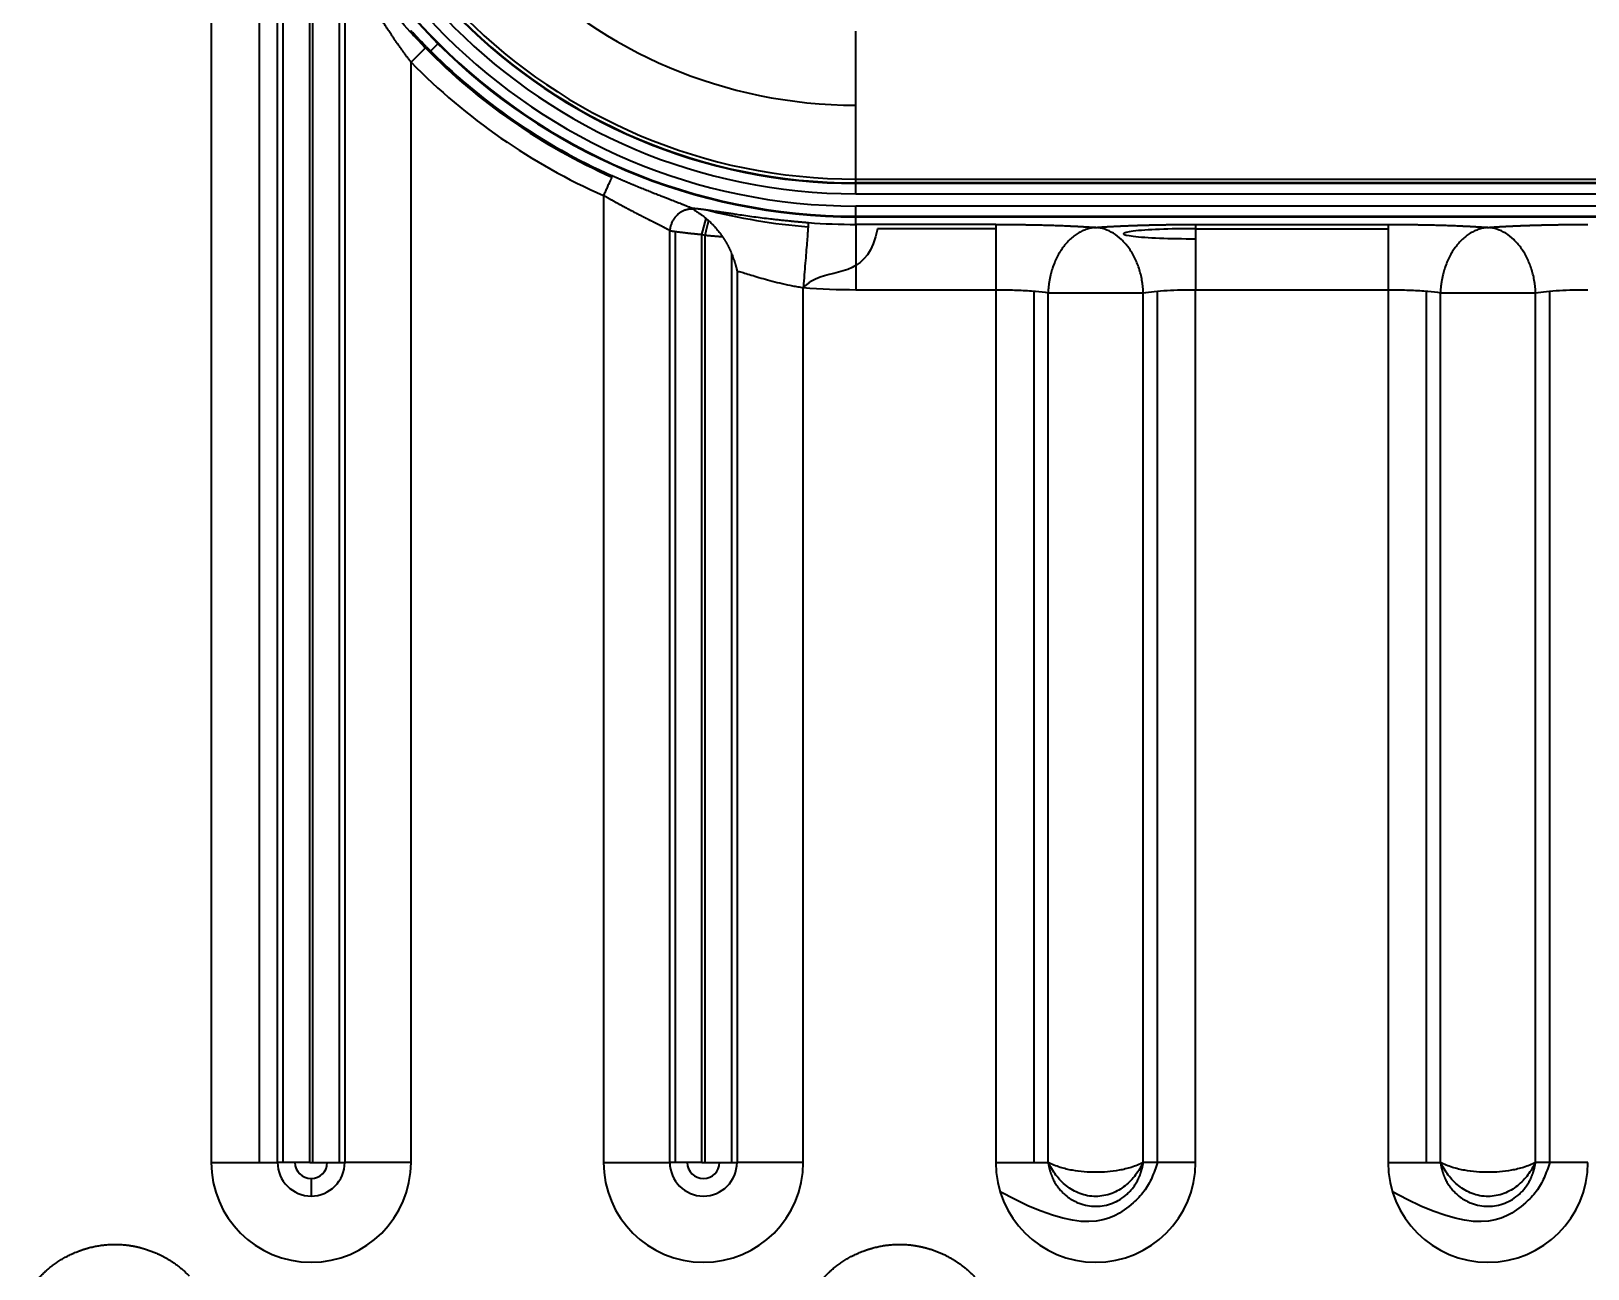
# Model space of a CAD drawing. Header units: millimetres. Extents: x -467 to 269, y 332 to 784.
# Drawn here: x -344.1 to -272.4, y 497.5 to 554.6 of the extents above; entities that cross this region are included whole.
import ezdxf

# ---------------------------------------------------------------- set-up
doc = ezdxf.new("R2010")
doc.units = ezdxf.units.MM
doc.layers.add('10', color=7, linetype='Continuous', true_color=0xffffff)

msp = doc.modelspace()

# ---------------------------------------------------------------- linework, layer by layer
at = {"layer": '10', "color": 7, "linetype": 'Continuous', "lineweight": 35}
for p, q in [((-335.838, 646.128), (-335.838, 502.413)), ((-333.635, 562.825), (-333.635, 502.413)), ((-332.535, 559.88), (-332.535, 502.413)), ((-331.299, 502.413), (-331.299, 558.995)), ((-331.165, 558.761), (-331.165, 502.413)), ((-329.929, 502.413), (-329.929, 558.017)), ((-306.107, 547.743), (-306.107, 554.568)), ((-326.626, 553.138), (-325.91, 553.841)), ((-325.384, 553.989), (-325.722, 553.651)), ((-326.626, 502.413), (-326.626, 553.138)), ((-306.107, 547.743), (-157.367, 547.743)), ((-306.107, 547.569), (-306.107, 547.743)), ((-306.107, 547.067), (-306.107, 547.569)), ((-157.367, 547.569), (-306.107, 547.569)), ((-157.367, 547.544), (-306.107, 547.544)), ((-306.107, 547.067), (-157.367, 547.067)), ((-317.748, 546.986), (-317.748, 502.413)), ((-306.107, 546.004), (-306.107, 546.505)), ((-157.367, 546.505), (-306.107, 546.505)), ((-313.209, 545.197), (-313.022, 545.935)), ((-306.107, 546.037), (-157.367, 546.037)), ((-306.107, 545.656), (-306.107, 546.004)), ((-306.107, 546.004), (-157.367, 546.004)), ((-299.658, 545.656), (-306.107, 545.656)), ((-306.107, 545.656), (-306.107, 542.649)), ((-290.446, 545.656), (-281.568, 545.656)), ((-314.445, 545.334), (-314.445, 502.413)), ((-313.209, 502.413), (-313.209, 545.197)), ((-313.075, 545.163), (-313.075, 502.413)), ((-299.658, 545.46), (-305.109, 545.46)), ((-290.446, 545.46), (-281.568, 545.46)), ((-311.839, 502.413), (-311.839, 544.301)), ((-308.536, 502.413), (-308.536, 542.745)), ((-306.107, 542.649), (-299.658, 542.649)), ((-299.658, 542.649), (-299.658, 502.413)), ((-297.887, 502.413), (-297.887, 542.58)), ((-297.245, 542.51), (-292.859, 542.51)), ((-297.245, 502.413), (-297.245, 542.51)), ((-292.859, 502.413), (-292.859, 542.51)), ((-292.218, 542.58), (-292.218, 502.413)), ((-290.446, 502.413), (-290.446, 542.649)), ((-290.446, 542.649), (-281.568, 542.649)), ((-281.568, 542.649), (-281.568, 502.413)), ((-279.797, 502.413), (-279.797, 542.58)), ((-279.155, 542.51), (-274.769, 542.51)), ((-279.155, 502.413), (-279.155, 542.51)), ((-274.769, 502.413), (-274.769, 542.51)), ((-274.128, 542.58), (-274.128, 502.413)), ((-335.838, 502.413), (-332.781, 502.413)), ((-331.977, 502.413), (-332.781, 502.413)), ((-331.299, 502.413), (-331.977, 502.413)), ((-331.299, 502.413), (-331.165, 502.413)), ((-331.165, 502.413), (-330.487, 502.413)), ((-330.487, 502.413), (-329.683, 502.413)), ((-326.626, 502.413), (-329.683, 502.413)), ((-317.748, 502.413), (-314.691, 502.413)), ((-313.887, 502.413), (-314.691, 502.413)), ((-313.209, 502.413), (-313.887, 502.413)), ((-313.209, 502.413), (-313.075, 502.413)), ((-313.075, 502.413), (-312.397, 502.413)), ((-312.397, 502.413), (-311.593, 502.413)), ((-308.536, 502.413), (-311.593, 502.413)), ((-299.658, 502.413), (-297.245, 502.413)), ((-290.446, 502.413), (-292.859, 502.413)), ((-281.568, 502.413), (-279.155, 502.413)), ((-272.356, 502.413), (-274.769, 502.413)), ((-331.232, 501.668), (-331.232, 500.864))]:
    msp.add_line(p, q, dxfattribs=at)
for centre, radius, start, end in [((-306.107, 573.265), 27.261, 180, 270), ((-306.107, 573.265), 27.229, 180, 270), ((-306.107, 573.265), 26.76, 180, 270), ((-306.107, 573.265), 26.198, 180, 270), ((-306.107, 573.265), 25.721, 180, 270), ((-306.107, 573.265), 25.696, 180, 270), ((-306.107, 573.265), 25.522, 180, 270), ((-306.107, 573.265), 22.11, 180, 270), ((-306.107, 573.265), 27.805, 224.4476, 246.10767), ((-306.107, 573.265), 27.74, 224.4476, 246.10767), ((-306.107, 573.265), 28.742, 224.44759, 246.10767), ((-306.107, 573.265), 27.805, 255.55416, 265.4499), ((-306.107, 573.265), 27.609, 265.4499, 270), ((-306.107, 573.265), 28.953, 255.80094, 256.07408), ((-306.107, 573.265), 30.617, 265.4499, 270), ((-331.232, 502.413), 4.606, 180, 360), ((-331.232, 502.413), 1.549, 180, 0), ((-331.232, 502.413), 0.745, 180, 0), ((-313.142, 502.413), 4.606, 180, 360), ((-313.142, 502.413), 1.549, 180, 0), ((-313.142, 502.413), 0.745, 180, 360), ((-295.052, 502.413), 4.606, 180, 360), ((-276.962, 502.413), 4.606, 180, 360)]:
    msp.add_arc(centre, radius, start, end, dxfattribs=at)
msp.add_ellipse((-290.446, 545.228), major_axis=(-3.317, 0), ratio=0.069927, start_param=4.712389, end_param=7.853982, dxfattribs=at)
for points, degree in [([(-332.781, 502.413), (-332.781, 521.636), (-332.781, 540.858), (-332.781, 560.081)], 3), ([(-329.683, 557.889), (-329.683, 539.397), (-329.683, 520.905), (-329.683, 502.413)], 3), ([(-313.022, 545.935), (-312.984, 545.904), (-312.946, 545.871), (-312.908, 545.837)], 3), ([(-314.691, 502.413), (-314.691, 516.732), (-314.691, 531.051), (-314.691, 545.37)], 3), ([(-311.593, 543.504), (-311.593, 529.807), (-311.593, 516.11), (-311.593, 502.413)], 3), ([(-308.536, 542.772), (-308.536, 542.745)], 1), ([(-308.534, 542.772), (-308.534, 542.772), (-308.535, 542.772), (-308.536, 542.772)], 3), ([(-308.536, 542.745), (-308.534, 542.772)], 1)]:
    msp.add_open_spline(points, degree=degree, dxfattribs=at)
for points, degree, knots in [([(-325.96, 553.791), (-326.007, 553.84), (-326.054, 553.889), (-326.289, 554.136), (-326.478, 554.339), (-327.03, 554.944), (-327.385, 555.352), (-327.9, 555.968), (-328.069, 556.174), (-328.392, 556.577), (-328.549, 556.775), (-328.849, 557.163), (-328.995, 557.354), (-329.268, 557.715), (-329.395, 557.884), (-329.579, 558.126), (-329.643, 558.208), (-329.699, 558.279)], 3, [0, 0, 0, 0, 0.031765, 0.031765, 0.159111, 0.159111, 0.413802, 0.413802, 0.541148, 0.541148, 0.668493, 0.668493, 0.795839, 0.795839, 0.923184, 0.923184, 1, 1, 1, 1]), ([(-326.626, 553.138), (-326.636, 553.151), (-326.655, 553.177), (-326.685, 553.217), (-326.715, 553.258), (-326.747, 553.3), (-326.779, 553.344), (-326.812, 553.388), (-326.845, 553.434), (-326.88, 553.481), (-326.915, 553.529), (-326.951, 553.579), (-326.988, 553.63), (-327.026, 553.682), (-327.064, 553.735), (-327.103, 553.79), (-327.143, 553.845), (-327.183, 553.902), (-327.225, 553.96), (-327.267, 554.02), (-327.309, 554.081), (-327.353, 554.142), (-327.397, 554.206), (-327.441, 554.27), (-327.487, 554.336), (-327.557, 554.438), (-327.65, 554.575), (-327.761, 554.74), (-327.864, 554.894), (-327.959, 555.037), (-328.045, 555.17), (-328.124, 555.291), (-328.194, 555.401), (-328.257, 555.501), (-328.313, 555.589), (-328.386, 555.705), (-328.476, 555.85), (-328.583, 556.023), (-328.684, 556.187), (-328.778, 556.343), (-328.866, 556.491), (-328.948, 556.629), (-329.025, 556.759), (-329.084, 556.86), (-329.127, 556.934), (-329.156, 556.985), (-329.185, 557.035), (-329.214, 557.083), (-329.241, 557.131), (-329.268, 557.177), (-329.295, 557.223), (-329.32, 557.267), (-329.346, 557.311), (-329.37, 557.353), (-329.394, 557.394), (-329.417, 557.435), (-329.44, 557.474), (-329.462, 557.512), (-329.484, 557.549), (-329.505, 557.585), (-329.525, 557.62), (-329.545, 557.655), (-329.564, 557.687), (-329.583, 557.719), (-329.601, 557.75), (-329.618, 557.78), (-329.635, 557.809), (-329.652, 557.837), (-329.667, 557.864), (-329.678, 557.881), (-329.683, 557.889)], 3, [0, 0, 0, 0, 0.007801, 0.015841, 0.02412, 0.032638, 0.041396, 0.050394, 0.05963, 0.069107, 0.078822, 0.088777, 0.098972, 0.109406, 0.120079, 0.130992, 0.142144, 0.153536, 0.165168, 0.177039, 0.189149, 0.201499, 0.214089, 0.226918, 0.239987, 0.253295, 0.288381, 0.3213, 0.352051, 0.380635, 0.407051, 0.431299, 0.453381, 0.473294, 0.491041, 0.506621, 0.543347, 0.578529, 0.612169, 0.64427, 0.674834, 0.703866, 0.731368, 0.757346, 0.768527, 0.779553, 0.790426, 0.801146, 0.811714, 0.82213, 0.832395, 0.84251, 0.852476, 0.862293, 0.871962, 0.881485, 0.890861, 0.900093, 0.909181, 0.918126, 0.92693, 0.935593, 0.944116, 0.952502, 0.960751, 0.968865, 0.976845, 0.984693, 0.992411, 1, 1, 1, 1]), ([(-325.91, 553.841), (-325.921, 553.851), (-325.942, 553.873), (-325.974, 553.906), (-326.006, 553.939), (-326.038, 553.972), (-326.07, 554.005), (-326.103, 554.038), (-326.135, 554.071), (-326.167, 554.105), (-326.199, 554.138), (-326.231, 554.172), (-326.263, 554.205), (-326.295, 554.239), (-326.327, 554.272), (-326.359, 554.306), (-326.391, 554.34), (-326.423, 554.374), (-326.455, 554.408), (-326.487, 554.442), (-326.519, 554.476), (-326.55, 554.51), (-326.582, 554.544), (-326.607, 554.571), (-326.622, 554.587), (-326.625, 554.591)], 3, [0, 0, 0, 0, 0.044096, 0.088251, 0.132465, 0.176739, 0.221073, 0.265467, 0.309921, 0.354437, 0.399013, 0.44365, 0.488349, 0.53311, 0.577932, 0.622817, 0.667764, 0.712773, 0.757844, 0.802979, 0.848176, 0.893436, 0.938758, 0.984144, 1, 1, 1, 1]), ([(-317.342, 547.903), (-317.332, 547.898), (-317.311, 547.889), (-317.279, 547.875), (-317.248, 547.861), (-317.216, 547.847), (-317.185, 547.834), (-317.154, 547.82), (-317.122, 547.806), (-317.091, 547.793), (-317.06, 547.779), (-317.029, 547.765), (-316.998, 547.752), (-316.967, 547.739), (-316.936, 547.725), (-316.905, 547.712), (-316.874, 547.698), (-316.843, 547.685), (-316.812, 547.672), (-316.781, 547.659), (-316.751, 547.646), (-316.72, 547.633), (-316.689, 547.62), (-316.659, 547.607), (-316.628, 547.594), (-316.598, 547.581), (-316.567, 547.568), (-316.537, 547.555), (-316.506, 547.542), (-316.476, 547.529), (-316.446, 547.517), (-316.415, 547.504), (-316.385, 547.492), (-316.355, 547.479), (-316.325, 547.466), (-316.295, 547.454), (-316.265, 547.441), (-316.235, 547.429), (-316.205, 547.417), (-316.175, 547.404), (-316.145, 547.392), (-316.047, 547.352), (-315.883, 547.285), (-315.656, 547.193), (-315.435, 547.105), (-315.221, 547.021), (-315.025, 546.945), (-314.903, 546.897), (-314.848, 546.876)], 3, [0, 0, 0, 0, 0.011979, 0.023938, 0.035879, 0.047801, 0.059705, 0.071592, 0.083462, 0.095317, 0.107156, 0.11898, 0.13079, 0.142586, 0.15437, 0.166141, 0.1779, 0.189649, 0.201387, 0.213115, 0.224833, 0.236544, 0.248246, 0.259941, 0.271629, 0.283311, 0.294988, 0.30666, 0.318328, 0.329992, 0.341653, 0.353312, 0.36497, 0.376626, 0.388282, 0.399938, 0.411596, 0.423254, 0.434915, 0.446579, 0.458246, 0.469918, 0.561872, 0.653037, 0.743714, 0.834209, 0.92483, 1, 1, 1, 1]), ([(-314.691, 545.37), (-314.695, 545.372), (-314.702, 545.376), (-314.712, 545.382), (-314.723, 545.389), (-314.734, 545.395), (-314.745, 545.401), (-314.756, 545.407), (-314.768, 545.414), (-314.78, 545.42), (-314.792, 545.427), (-314.804, 545.434), (-314.816, 545.44), (-314.829, 545.447), (-314.841, 545.454), (-314.854, 545.461), (-314.867, 545.468), (-314.881, 545.475), (-314.894, 545.482), (-314.908, 545.489), (-314.921, 545.497), (-314.935, 545.504), (-314.949, 545.512), (-314.964, 545.519), (-314.978, 545.527), (-314.993, 545.534), (-315.008, 545.542), (-315.023, 545.55), (-315.038, 545.558), (-315.053, 545.566), (-315.069, 545.573), (-315.084, 545.582), (-315.1, 545.59), (-315.116, 545.598), (-315.133, 545.606), (-315.149, 545.614), (-315.165, 545.623), (-315.182, 545.631), (-315.199, 545.64), (-315.216, 545.648), (-315.233, 545.657), (-315.25, 545.666), (-315.268, 545.675), (-315.286, 545.684), (-315.303, 545.693), (-315.321, 545.702), (-315.339, 545.711), (-315.358, 545.72), (-315.376, 545.729), (-315.394, 545.738), (-315.413, 545.748), (-315.432, 545.757), (-315.451, 545.767), (-315.47, 545.776), (-315.489, 545.786), (-315.509, 545.796), (-315.528, 545.805), (-315.548, 545.815), (-315.568, 545.825), (-315.588, 545.835), (-315.608, 545.845), (-315.628, 545.855), (-315.648, 545.866), (-315.669, 545.876), (-315.689, 545.886), (-315.71, 545.897), (-315.731, 545.907), (-315.752, 545.918), (-315.773, 545.928), (-315.794, 545.939), (-315.816, 545.95), (-315.837, 545.961), (-315.859, 545.971), (-315.88, 545.982), (-315.902, 545.993), (-315.924, 546.005), (-315.951, 546.018), (-315.982, 546.034), (-316.019, 546.053), (-316.056, 546.072), (-316.094, 546.091), (-316.132, 546.111), (-316.171, 546.131), (-316.21, 546.151), (-316.25, 546.172), (-316.29, 546.192), (-316.331, 546.213), (-316.372, 546.235), (-316.413, 546.257), (-316.456, 546.279), (-316.498, 546.301), (-316.541, 546.324), (-316.585, 546.346), (-316.629, 546.37), (-316.673, 546.393), (-316.718, 546.417), (-316.763, 546.441), (-316.809, 546.465), (-316.855, 546.49), (-316.901, 546.515), (-316.948, 546.541), (-316.996, 546.566), (-317.043, 546.592), (-317.092, 546.618), (-317.14, 546.645), (-317.189, 546.672), (-317.238, 546.699), (-317.288, 546.726), (-317.338, 546.754), (-317.388, 546.782), (-317.439, 546.81), (-317.49, 546.839), (-317.541, 546.868), (-317.592, 546.897), (-317.644, 546.926), (-317.696, 546.956), (-317.731, 546.976), (-317.748, 546.986)], 3, [0, 0, 0, 0, 0.006448, 0.012899, 0.019353, 0.02581, 0.03227, 0.038733, 0.045198, 0.051667, 0.058139, 0.064614, 0.071092, 0.077573, 0.084057, 0.090545, 0.097036, 0.103531, 0.110028, 0.11653, 0.123034, 0.129543, 0.136054, 0.14257, 0.149089, 0.155611, 0.162138, 0.168668, 0.175202, 0.18174, 0.188281, 0.194827, 0.201376, 0.20793, 0.214487, 0.221049, 0.227614, 0.234184, 0.240758, 0.247336, 0.253918, 0.260505, 0.267096, 0.273692, 0.280291, 0.286896, 0.293504, 0.300118, 0.306735, 0.313358, 0.319985, 0.326617, 0.333253, 0.339894, 0.34654, 0.353191, 0.359846, 0.366507, 0.373172, 0.379843, 0.386518, 0.393199, 0.399884, 0.406575, 0.413271, 0.419972, 0.426678, 0.43339, 0.440106, 0.446828, 0.453556, 0.460289, 0.467027, 0.473771, 0.48052, 0.487275, 0.494036, 0.505095, 0.516234, 0.527453, 0.538752, 0.550131, 0.561591, 0.573131, 0.584752, 0.596454, 0.608237, 0.620102, 0.632047, 0.644074, 0.656183, 0.668373, 0.680645, 0.692999, 0.705435, 0.717953, 0.730553, 0.743236, 0.756001, 0.768849, 0.78178, 0.794793, 0.80789, 0.821069, 0.834332, 0.847678, 0.861107, 0.874619, 0.888215, 0.901895, 0.915658, 0.929505, 0.943436, 0.957451, 0.97155, 0.985733, 1, 1, 1, 1]), ([(-314.848, 546.876), (-314.822, 546.866), (-314.717, 546.825), (-314.538, 546.756), (-314.321, 546.672), (-314.173, 546.614), (-314.082, 546.578), (-314.043, 546.563), (-314.004, 546.547), (-313.967, 546.533), (-313.93, 546.518), (-313.894, 546.503), (-313.859, 546.489), (-313.825, 546.475), (-313.791, 546.462), (-313.759, 546.448), (-313.727, 546.435), (-313.696, 546.422), (-313.675, 546.414), (-313.665, 546.409)], 3, [0, 0, 0, 0, 0.053802, 0.219286, 0.384964, 0.551704, 0.586305, 0.620856, 0.655366, 0.689844, 0.724297, 0.758733, 0.79316, 0.827587, 0.862022, 0.896473, 0.930947, 0.965453, 1, 1, 1, 1]), ([(-313.665, 546.409), (-313.661, 546.409), (-313.652, 546.409), (-313.638, 546.408), (-313.624, 546.407), (-313.61, 546.405), (-313.595, 546.404), (-313.58, 546.403), (-313.565, 546.402), (-313.55, 546.4), (-313.535, 546.399), (-313.519, 546.398), (-313.503, 546.396), (-313.487, 546.394), (-313.471, 546.393), (-313.454, 546.391), (-313.438, 546.389), (-313.421, 546.387), (-313.404, 546.385), (-313.386, 546.384), (-313.368, 546.381), (-313.351, 546.379), (-313.332, 546.377), (-313.314, 546.375), (-313.296, 546.373), (-313.277, 546.37), (-313.258, 546.368), (-313.239, 546.366), (-313.219, 546.363), (-313.199, 546.361), (-313.179, 546.358), (-313.159, 546.355), (-313.139, 546.353), (-313.118, 546.35), (-313.098, 546.347), (-313.077, 546.344), (-313.055, 546.341), (-313.034, 546.338), (-313.012, 546.335), (-312.99, 546.332), (-312.968, 546.329), (-312.945, 546.326), (-312.923, 546.322), (-312.9, 546.319), (-312.877, 546.316), (-312.854, 546.312), (-312.83, 546.309), (-312.77, 546.3), (-312.671, 546.286), (-312.527, 546.264), (-312.377, 546.241), (-312.239, 546.221), (-312.115, 546.202), (-312.008, 546.186), (-311.899, 546.17), (-311.787, 546.153), (-311.672, 546.136), (-311.478, 546.107), (-311.196, 546.067), (-310.821, 546.015), (-310.436, 545.965), (-310.102, 545.924), (-309.822, 545.891), (-309.598, 545.866), (-309.373, 545.842), (-309.197, 545.824), (-309.074, 545.812), (-309.004, 545.805), (-308.933, 545.799), (-308.863, 545.792), (-308.792, 545.786), (-308.722, 545.779), (-308.651, 545.773), (-308.58, 545.767), (-308.51, 545.761), (-308.439, 545.755), (-308.368, 545.749), (-308.321, 545.745), (-308.297, 545.744)], 3, [0, 0, 0, 0, 0.005861, 0.011713, 0.017557, 0.023393, 0.02922, 0.03504, 0.040852, 0.046657, 0.052454, 0.058245, 0.064029, 0.069807, 0.075579, 0.081345, 0.087105, 0.092859, 0.098609, 0.104354, 0.110094, 0.115829, 0.12156, 0.127288, 0.133011, 0.138732, 0.144449, 0.150163, 0.155874, 0.161583, 0.16729, 0.172994, 0.178697, 0.184399, 0.190099, 0.195798, 0.201497, 0.207195, 0.212893, 0.218591, 0.224289, 0.229988, 0.235688, 0.241388, 0.24709, 0.252794, 0.258499, 0.264206, 0.29605, 0.327917, 0.359851, 0.391894, 0.412456, 0.433016, 0.453587, 0.474184, 0.494821, 0.51551, 0.57675, 0.637754, 0.696419, 0.754562, 0.786727, 0.818762, 0.85073, 0.882692, 0.892525, 0.902342, 0.912144, 0.921933, 0.931711, 0.941479, 0.95124, 0.960995, 0.970747, 0.980497, 0.990248, 1, 1, 1, 1]), ([(-313.665, 546.409), (-313.664, 546.408), (-313.661, 546.406), (-313.657, 546.403), (-313.652, 546.4), (-313.648, 546.396), (-313.645, 546.394), (-313.643, 546.393)], 3, [0, 0, 0, 0, 0.179372, 0.369075, 0.569094, 0.779411, 1, 1, 1, 1]), ([(-313.641, 546.392), (-313.638, 546.39), (-313.633, 546.386), (-313.626, 546.379), (-313.619, 546.373), (-313.612, 546.367), (-313.606, 546.361), (-313.602, 546.356), (-313.6, 546.354)], 3, [0, 0, 0, 0, 0.173705, 0.344557, 0.512582, 0.67781, 0.840272, 1, 1, 1, 1]), ([(-313.601, 546.355), (-313.594, 546.348), (-313.584, 546.339), (-313.559, 546.321), (-313.544, 546.31), (-313.518, 546.292), (-313.508, 546.286), (-313.488, 546.273), (-313.478, 546.265), (-313.444, 546.243), (-313.42, 546.227), (-313.369, 546.193), (-313.341, 546.174), (-313.298, 546.144), (-313.283, 546.134), (-313.252, 546.112), (-313.237, 546.101), (-313.19, 546.066), (-313.125, 546.018), (-313.057, 545.964), (-313.022, 545.935)], 3, [0, 0, 0, 0, 0.125, 0.125, 0.25, 0.25, 0.3125, 0.3125, 0.375, 0.375, 0.5, 0.5, 0.625, 0.625, 0.6875, 0.6875, 0.75, 0.75, 0.875, 1, 1, 1, 1]), ([(-312.908, 545.837), (-312.851, 545.785), (-312.794, 545.73), (-312.708, 545.643), (-312.68, 545.614), (-312.637, 545.568), (-312.623, 545.552), (-312.595, 545.521), (-312.581, 545.505), (-312.513, 545.426), (-312.46, 545.361), (-312.397, 545.279), (-312.384, 545.262), (-312.359, 545.229), (-312.347, 545.212), (-312.311, 545.162), (-312.287, 545.129), (-312.264, 545.096)], 3, [0, 0, 0, 0, 0.25, 0.25, 0.375, 0.375, 0.4375, 0.4375, 0.5, 0.5, 0.75, 0.75, 0.8125, 0.8125, 0.875, 0.875, 1, 1, 1, 1]), ([(-308.297, 545.744), (-308.298, 545.73), (-308.301, 545.7), (-308.308, 545.605), (-308.313, 545.541), (-308.326, 545.381), (-308.334, 545.285), (-308.351, 545.065), (-308.361, 544.941), (-308.383, 544.669), (-308.395, 544.52), (-308.42, 544.205), (-308.433, 544.039), (-308.461, 543.692), (-308.475, 543.512), (-308.504, 543.145), (-308.519, 542.958), (-308.534, 542.772)], 3, [0, 0, 0, 0, 0.125, 0.125, 0.25, 0.25, 0.375, 0.375, 0.5, 0.5, 0.625, 0.625, 0.75, 0.75, 0.875, 0.875, 1, 1, 1, 1]), ([(-299.658, 545.656), (-299.005, 545.657), (-298.365, 545.647), (-297.732, 545.638), (-296.551, 545.602), (-296.022, 545.576), (-295.496, 545.55), (-295.052, 545.518)], 2, [0, 0, 0, 0.25, 0.25, 0.5, 0.75, 0.75, 1, 1, 1]), ([(-295.052, 545.518), (-294.62, 545.55), (-294.11, 545.575), (-293.597, 545.6), (-293.02, 545.618), (-292.431, 545.637), (-291.797, 545.646), (-291.129, 545.657), (-290.446, 545.656)], 2, [0, 0, 0, 0.25, 0.25, 0.5, 0.5, 0.75, 0.75, 1, 1, 1]), ([(-290.446, 545.656), (-290.446, 545.643), (-290.446, 545.612), (-290.446, 545.516), (-290.446, 545.451), (-290.446, 545.289), (-290.446, 545.192), (-290.446, 544.969), (-290.446, 544.843), (-290.446, 544.567), (-290.446, 544.417), (-290.446, 544.098), (-290.446, 543.929), (-290.446, 543.578), (-290.446, 543.396), (-290.446, 543.026), (-290.446, 542.837), (-290.446, 542.649)], 3, [0, 0, 0, 0, 0.125, 0.125, 0.25, 0.25, 0.375, 0.375, 0.5, 0.5, 0.625, 0.625, 0.75, 0.75, 0.875, 0.875, 1, 1, 1, 1]), ([(-281.568, 545.656), (-280.915, 545.657), (-280.275, 545.647), (-279.642, 545.638), (-278.461, 545.602), (-277.932, 545.576), (-277.406, 545.55), (-276.962, 545.518)], 2, [0, 0, 0, 0.25, 0.25, 0.5, 0.75, 0.75, 1, 1, 1]), ([(-276.962, 545.518), (-276.53, 545.55), (-276.02, 545.575), (-275.507, 545.6), (-274.93, 545.618), (-274.341, 545.637), (-273.707, 545.646), (-273.039, 545.657), (-272.356, 545.656)], 2, [0, 0, 0, 0.25, 0.25, 0.5, 0.5, 0.75, 0.75, 1, 1, 1]), ([(-314.691, 545.37), (-314.689, 545.37), (-314.683, 545.369), (-314.675, 545.368), (-314.667, 545.366), (-314.658, 545.365), (-314.648, 545.363), (-314.638, 545.362), (-314.628, 545.36), (-314.617, 545.359), (-314.606, 545.357), (-314.594, 545.355), (-314.582, 545.353), (-314.57, 545.352), (-314.556, 545.35), (-314.543, 545.348), (-314.529, 545.346), (-314.514, 545.344), (-314.498, 545.342), (-314.483, 545.339), (-314.466, 545.337), (-314.449, 545.335), (-314.431, 545.333), (-314.413, 545.33), (-314.394, 545.328), (-314.375, 545.325), (-314.355, 545.322), (-314.334, 545.32), (-314.312, 545.317), (-314.29, 545.314), (-314.268, 545.311), (-314.244, 545.308), (-314.22, 545.305), (-314.195, 545.302), (-314.17, 545.299), (-314.144, 545.296), (-314.1, 545.291), (-314.039, 545.284), (-313.961, 545.275), (-313.884, 545.266), (-313.809, 545.257), (-313.737, 545.249), (-313.667, 545.242), (-313.601, 545.235), (-313.539, 545.229), (-313.479, 545.223), (-313.424, 545.217), (-313.373, 545.212), (-313.326, 545.208), (-313.283, 545.204), (-313.245, 545.2), (-313.22, 545.198), (-313.209, 545.197)], 3, [0, 0, 0, 0, 0.010508, 0.021219, 0.032133, 0.04325, 0.054568, 0.06609, 0.077813, 0.089739, 0.101868, 0.114199, 0.126732, 0.139467, 0.152405, 0.165544, 0.178885, 0.192428, 0.206172, 0.220117, 0.234263, 0.248611, 0.26316, 0.277911, 0.292863, 0.308016, 0.323372, 0.338929, 0.354687, 0.370648, 0.38681, 0.403174, 0.41974, 0.436509, 0.453481, 0.470655, 0.488033, 0.538089, 0.585859, 0.631351, 0.674568, 0.715513, 0.754189, 0.790595, 0.824731, 0.856597, 0.886191, 0.91351, 0.938553, 0.961317, 0.9818, 1, 1, 1, 1]), ([(-313.075, 545.163), (-313.069, 545.163), (-313.056, 545.162), (-313.037, 545.16), (-313.018, 545.158), (-312.999, 545.156), (-312.98, 545.155), (-312.962, 545.153), (-312.943, 545.151), (-312.924, 545.149), (-312.905, 545.148), (-312.887, 545.146), (-312.868, 545.144), (-312.849, 545.143), (-312.831, 545.141), (-312.812, 545.139), (-312.794, 545.138), (-312.776, 545.136), (-312.757, 545.135), (-312.739, 545.133), (-312.721, 545.131), (-312.703, 545.13), (-312.685, 545.128), (-312.667, 545.127), (-312.649, 545.125), (-312.631, 545.124), (-312.614, 545.122), (-312.596, 545.121), (-312.579, 545.119), (-312.561, 545.118), (-312.544, 545.116), (-312.527, 545.115), (-312.509, 545.114), (-312.492, 545.112), (-312.475, 545.111), (-312.458, 545.109), (-312.442, 545.108), (-312.425, 545.107), (-312.408, 545.105), (-312.392, 545.104), (-312.376, 545.103), (-312.359, 545.102), (-312.343, 545.1), (-312.327, 545.099), (-312.311, 545.098), (-312.295, 545.097), (-312.28, 545.096), (-312.269, 545.095), (-312.264, 545.094)], 3, [0, 0, 0, 0, 0.022367, 0.044706, 0.067017, 0.089301, 0.111556, 0.133784, 0.155984, 0.178156, 0.2003, 0.222415, 0.244503, 0.266562, 0.288594, 0.310597, 0.332572, 0.35452, 0.376439, 0.398331, 0.420195, 0.442031, 0.463839, 0.48562, 0.507372, 0.529097, 0.550794, 0.572462, 0.594103, 0.615716, 0.637301, 0.658858, 0.680387, 0.701889, 0.723363, 0.74481, 0.766229, 0.78762, 0.808984, 0.83032, 0.851628, 0.872908, 0.89416, 0.915384, 0.93658, 0.957748, 0.978888, 1, 1, 1, 1]), ([(-312.264, 545.096), (-312.259, 545.088), (-312.248, 545.073), (-312.233, 545.05), (-312.217, 545.027), (-312.202, 545.003), (-312.187, 544.98), (-312.172, 544.956), (-312.157, 544.932), (-312.142, 544.908), (-312.127, 544.883), (-312.113, 544.859), (-312.098, 544.834), (-312.084, 544.809), (-312.07, 544.784), (-312.056, 544.759), (-312.042, 544.733), (-312.028, 544.707), (-312.014, 544.681), (-312.001, 544.655), (-311.987, 544.629), (-311.974, 544.602), (-311.961, 544.576), (-311.948, 544.549), (-311.935, 544.522), (-311.922, 544.495), (-311.91, 544.467), (-311.898, 544.44), (-311.885, 544.412), (-311.873, 544.384), (-311.852, 544.334), (-311.821, 544.259), (-311.783, 544.158), (-311.745, 544.052), (-311.717, 543.965), (-311.696, 543.898), (-311.682, 543.852), (-311.668, 543.802), (-311.653, 543.749), (-311.638, 543.693), (-311.623, 543.633), (-311.608, 543.569), (-311.598, 543.526), (-311.593, 543.504)], 3, [0, 0, 0, 0, 0.015322, 0.03073, 0.046224, 0.061804, 0.077468, 0.093218, 0.109051, 0.124968, 0.140968, 0.15705, 0.173213, 0.189458, 0.205782, 0.222187, 0.238671, 0.255233, 0.271873, 0.288591, 0.305385, 0.322254, 0.339199, 0.356219, 0.373312, 0.390478, 0.407717, 0.425027, 0.442409, 0.45986, 0.477382, 0.537309, 0.599998, 0.665372, 0.733351, 0.759526, 0.787801, 0.81815, 0.850545, 0.884959, 0.921361, 0.959718, 1, 1, 1, 1]), ([(-305.11, 545.461), (-305.526, 543.308), (-306.883, 543.609), (-308.055, 543.1), (-308.139, 543.057), (-308.257, 542.976), (-308.293, 542.945), (-308.368, 542.885), (-308.405, 542.855), (-308.462, 542.811), (-308.481, 542.796), (-308.511, 542.777), (-308.522, 542.771), (-308.534, 542.772)], 3, [0, 0, 0, 0, 0.839716, 0.839716, 0.907294, 0.907294, 0.941083, 0.941083, 0.974872, 0.974872, 0.991766, 0.991766, 1, 1, 1, 1]), ([(-295.052, 545.518), (-295.059, 545.517), (-295.073, 545.516), (-295.094, 545.514), (-295.115, 545.512), (-295.136, 545.51), (-295.156, 545.507), (-295.177, 545.504), (-295.198, 545.501), (-295.219, 545.498), (-295.24, 545.494), (-295.26, 545.49), (-295.281, 545.486), (-295.302, 545.482), (-295.323, 545.477), (-295.343, 545.472), (-295.364, 545.467), (-295.385, 545.461), (-295.405, 545.455), (-295.426, 545.449), (-295.447, 545.443), (-295.494, 545.427), (-295.569, 545.4), (-295.669, 545.357), (-295.769, 545.307), (-295.897, 545.233), (-296.052, 545.126), (-296.231, 544.975), (-296.405, 544.796), (-296.562, 544.6), (-296.704, 544.389), (-296.831, 544.163), (-296.949, 543.909), (-297.033, 543.685), (-297.089, 543.502), (-297.125, 543.369), (-297.158, 543.227), (-297.18, 543.116), (-297.193, 543.039), (-297.199, 542.998), (-297.206, 542.955), (-297.212, 542.911), (-297.218, 542.865), (-297.223, 542.818), (-297.228, 542.77), (-297.233, 542.721), (-297.237, 542.67), (-297.24, 542.618), (-297.243, 542.564), (-297.245, 542.528), (-297.245, 542.51)], 3, [0, 0, 0, 0, 0.006269, 0.01253, 0.018783, 0.025031, 0.031274, 0.037513, 0.043749, 0.049984, 0.056217, 0.062451, 0.068686, 0.074923, 0.081164, 0.087409, 0.093659, 0.099916, 0.10618, 0.112452, 0.118734, 0.125027, 0.155998, 0.187087, 0.218402, 0.250042, 0.309573, 0.370808, 0.434174, 0.500001, 0.557153, 0.617799, 0.68205, 0.74996, 0.779138, 0.809697, 0.841643, 0.874975, 0.883883, 0.893066, 0.902523, 0.912255, 0.922261, 0.932542, 0.943098, 0.953929, 0.965035, 0.976416, 0.988071, 1, 1, 1, 1]), ([(-292.859, 542.51), (-292.865, 542.701), (-292.885, 542.892), (-292.951, 543.267), (-292.997, 543.451), (-293.113, 543.806), (-293.183, 543.977), (-293.344, 544.298), (-293.436, 544.449), (-293.638, 544.726), (-293.748, 544.851), (-293.982, 545.073), (-294.107, 545.169), (-294.365, 545.328), (-294.5, 545.391), (-294.773, 545.481), (-294.913, 545.508), (-295.052, 545.518)], 3, [0, 0, 0, 0, 0.125, 0.125, 0.25, 0.25, 0.375, 0.375, 0.5, 0.5, 0.625, 0.625, 0.75, 0.75, 0.875, 0.875, 1, 1, 1, 1]), ([(-276.962, 545.518), (-276.969, 545.517), (-276.983, 545.516), (-277.004, 545.514), (-277.025, 545.512), (-277.046, 545.51), (-277.066, 545.507), (-277.087, 545.504), (-277.108, 545.501), (-277.129, 545.498), (-277.15, 545.494), (-277.17, 545.49), (-277.191, 545.486), (-277.212, 545.482), (-277.233, 545.477), (-277.253, 545.472), (-277.274, 545.467), (-277.295, 545.461), (-277.315, 545.455), (-277.336, 545.449), (-277.357, 545.443), (-277.404, 545.427), (-277.479, 545.4), (-277.579, 545.357), (-277.679, 545.307), (-277.807, 545.233), (-277.962, 545.126), (-278.141, 544.975), (-278.315, 544.796), (-278.472, 544.6), (-278.614, 544.389), (-278.741, 544.163), (-278.859, 543.909), (-278.943, 543.685), (-278.999, 543.502), (-279.035, 543.369), (-279.068, 543.227), (-279.09, 543.116), (-279.103, 543.039), (-279.109, 542.998), (-279.116, 542.955), (-279.122, 542.911), (-279.128, 542.865), (-279.133, 542.818), (-279.138, 542.77), (-279.143, 542.721), (-279.147, 542.67), (-279.15, 542.618), (-279.153, 542.564), (-279.155, 542.528), (-279.155, 542.51)], 3, [0, 0, 0, 0, 0.006269, 0.01253, 0.018783, 0.025031, 0.031274, 0.037513, 0.043749, 0.049984, 0.056217, 0.062451, 0.068686, 0.074923, 0.081164, 0.087409, 0.093659, 0.099916, 0.10618, 0.112452, 0.118734, 0.125027, 0.155998, 0.187087, 0.218402, 0.250042, 0.309573, 0.370808, 0.434174, 0.500001, 0.557153, 0.617799, 0.68205, 0.74996, 0.779138, 0.809697, 0.841643, 0.874975, 0.883883, 0.893066, 0.902523, 0.912255, 0.922261, 0.932542, 0.943098, 0.953929, 0.965035, 0.976416, 0.988071, 1, 1, 1, 1]), ([(-274.769, 542.51), (-274.775, 542.701), (-274.795, 542.892), (-274.861, 543.267), (-274.907, 543.451), (-275.023, 543.806), (-275.093, 543.977), (-275.254, 544.298), (-275.346, 544.449), (-275.548, 544.726), (-275.658, 544.851), (-275.892, 545.073), (-276.017, 545.169), (-276.275, 545.328), (-276.41, 545.391), (-276.683, 545.481), (-276.823, 545.508), (-276.962, 545.518)], 3, [0, 0, 0, 0, 0.125, 0.125, 0.25, 0.25, 0.375, 0.375, 0.5, 0.5, 0.625, 0.625, 0.75, 0.75, 0.875, 0.875, 1, 1, 1, 1]), ([(-311.593, 543.504), (-311.531, 543.492), (-311.458, 543.474), (-311.293, 543.428), (-311.201, 543.401), (-310.895, 543.31), (-310.655, 543.235), (-310.252, 543.12), (-310.111, 543.081), (-309.817, 543.004), (-309.665, 542.966), (-309.352, 542.895), (-309.111, 542.844), (-308.866, 542.799), (-308.701, 542.771), (-308.618, 542.758), (-308.536, 542.745)], 3, [0, 0, 0, 0, 0.125, 0.125, 0.25, 0.25, 0.5, 0.5, 0.625, 0.625, 0.75, 0.75, 0.875, 0.9375, 0.9375, 1, 1, 1, 1]), ([(-299.658, 542.649), (-299.579, 542.649), (-299.216, 542.647), (-298.577, 542.63), (-297.833, 542.581), (-297.42, 542.535), (-297.245, 542.51)], 3, [0, 0, 0, 0, 0.087763, 0.40261, 0.717858, 1, 1, 1, 1]), ([(-292.859, 542.51), (-292.704, 542.532), (-292.533, 542.551), (-292.165, 542.586), (-291.967, 542.601), (-291.554, 542.624), (-291.338, 542.634), (-291.007, 542.643), (-290.896, 542.645), (-290.671, 542.648), (-290.559, 542.649), (-290.446, 542.649)], 3, [0, 0, 0, 0, 0.25, 0.25, 0.5, 0.5, 0.75, 0.75, 0.875, 0.875, 1, 1, 1, 1]), ([(-281.568, 542.649), (-281.489, 542.649), (-281.126, 542.647), (-280.487, 542.63), (-279.743, 542.581), (-279.33, 542.535), (-279.155, 542.51)], 3, [0, 0, 0, 0, 0.087763, 0.40261, 0.717858, 1, 1, 1, 1]), ([(-274.769, 542.51), (-274.614, 542.532), (-274.443, 542.551), (-274.075, 542.586), (-273.877, 542.601), (-273.464, 542.624), (-273.248, 542.634), (-272.917, 542.643), (-272.806, 542.645), (-272.581, 542.648), (-272.469, 542.649), (-272.356, 542.649)], 3, [0, 0, 0, 0, 0.25, 0.25, 0.5, 0.5, 0.75, 0.75, 0.875, 0.875, 1, 1, 1, 1]), ([(-292.195, 502.413), (-292.239, 502.292), (-292.284, 502.17), (-292.374, 501.935), (-292.416, 501.82), (-292.512, 501.596), (-292.566, 501.488), (-292.746, 501.173), (-292.892, 500.976), (-293.146, 500.712), (-293.237, 500.631), (-294.367, 499.629), (-295.672, 498.996), (-299.453, 501.054)], 3, [0, 0, 0, 0, 0.06047, 0.06047, 0.117753, 0.117753, 0.175035, 0.175035, 0.289599, 0.289599, 0.346882, 0.346882, 1, 1, 1, 1]), ([(-292.859, 502.413), (-293.029, 502.323), (-293.384, 502.18), (-293.955, 502.043), (-294.507, 501.972), (-295.047, 501.949), (-295.587, 501.971), (-296.142, 502.042), (-296.717, 502.179), (-297.074, 502.322), (-297.245, 502.413)], 3, [0, 0, 0, 0, 0.140238, 0.267001, 0.384845, 0.498847, 0.612935, 0.731579, 0.858999, 1, 1, 1, 1]), ([(-297.245, 502.413), (-297.244, 502.404), (-297.242, 502.386), (-297.238, 502.359), (-297.233, 502.332), (-297.229, 502.305), (-297.224, 502.278), (-297.219, 502.252), (-297.213, 502.225), (-297.207, 502.198), (-297.201, 502.171), (-297.195, 502.145), (-297.189, 502.118), (-297.182, 502.091), (-297.175, 502.065), (-297.167, 502.038), (-297.16, 502.012), (-297.152, 501.986), (-297.143, 501.959), (-297.135, 501.933), (-297.126, 501.907), (-297.117, 501.881), (-297.107, 501.855), (-297.097, 501.829), (-297.087, 501.803), (-297.077, 501.778), (-297.066, 501.752), (-297.055, 501.727), (-297.044, 501.701), (-297.032, 501.676), (-297.02, 501.651), (-297.008, 501.626), (-296.967, 501.546), (-296.893, 501.415), (-296.772, 501.243), (-296.64, 501.087), (-296.478, 500.928), (-296.283, 500.774), (-296.054, 500.634), (-295.773, 500.507), (-295.436, 500.414), (-295.044, 500.379), (-294.653, 500.417), (-294.275, 500.524), (-293.917, 500.702), (-293.65, 500.903), (-293.459, 501.093), (-293.327, 501.249), (-293.208, 501.42), (-293.13, 501.558), (-293.083, 501.653), (-293.06, 501.702), (-293.038, 501.751), (-293.018, 501.8), (-292.999, 501.85), (-292.981, 501.9), (-292.964, 501.95), (-292.948, 502.001), (-292.933, 502.052), (-292.919, 502.103), (-292.906, 502.154), (-292.895, 502.206), (-292.884, 502.257), (-292.875, 502.309), (-292.866, 502.361), (-292.861, 502.396), (-292.859, 502.413)], 3, [0, 0, 0, 0, 0.004201, 0.008404, 0.01261, 0.016819, 0.02103, 0.025245, 0.029461, 0.033681, 0.037903, 0.042127, 0.046354, 0.050584, 0.054816, 0.05905, 0.063287, 0.067526, 0.071767, 0.076011, 0.080257, 0.084505, 0.088756, 0.09301, 0.097265, 0.101523, 0.105784, 0.110047, 0.114313, 0.118582, 0.122853, 0.127127, 0.131404, 0.164243, 0.196421, 0.227821, 0.258354, 0.300607, 0.341595, 0.381191, 0.441769, 0.501277, 0.5607, 0.621251, 0.680679, 0.743109, 0.773503, 0.804736, 0.83672, 0.869342, 0.877569, 0.885787, 0.893997, 0.902198, 0.910391, 0.918577, 0.926755, 0.934926, 0.943089, 0.951245, 0.959392, 0.967531, 0.975662, 0.983784, 0.991897, 1, 1, 1, 1]), ([(-292.859, 502.413), (-292.909, 502.312), (-292.964, 502.211), (-293.082, 502.019), (-293.146, 501.925), (-293.283, 501.746), (-293.356, 501.659), (-293.516, 501.493), (-293.602, 501.414), (-293.785, 501.267), (-293.883, 501.2), (-294.09, 501.08), (-294.2, 501.026), (-294.429, 500.939), (-294.548, 500.905), (-294.795, 500.858), (-294.922, 500.846), (-295.172, 500.845), (-295.299, 500.856), (-295.547, 500.902), (-295.666, 500.936), (-295.896, 501.023), (-296.007, 501.076), (-296.214, 501.195), (-296.311, 501.262), (-296.587, 501.48), (-296.747, 501.649), (-296.955, 501.921), (-297.02, 502.016), (-297.139, 502.21), (-297.195, 502.312), (-297.245, 502.413)], 3, [0, 0, 0, 0, 0.062494, 0.062494, 0.124994, 0.124994, 0.187495, 0.187495, 0.249995, 0.249995, 0.312496, 0.312496, 0.374996, 0.374996, 0.437496, 0.437496, 0.499997, 0.499997, 0.562497, 0.562497, 0.624998, 0.624998, 0.687498, 0.687498, 0.749998, 0.749998, 0.874999, 0.874999, 0.9375, 0.9375, 1, 1, 1, 1]), ([(-274.105, 502.413), (-274.149, 502.292), (-274.194, 502.17), (-274.284, 501.935), (-274.326, 501.82), (-274.422, 501.596), (-274.476, 501.488), (-274.656, 501.173), (-274.802, 500.976), (-275.056, 500.712), (-275.147, 500.631), (-276.277, 499.629), (-277.582, 498.996), (-281.363, 501.054)], 3, [0, 0, 0, 0, 0.06047, 0.06047, 0.117753, 0.117753, 0.175035, 0.175035, 0.289599, 0.289599, 0.346882, 0.346882, 1, 1, 1, 1]), ([(-274.769, 502.413), (-274.939, 502.323), (-275.294, 502.18), (-275.865, 502.043), (-276.417, 501.972), (-276.957, 501.949), (-277.497, 501.971), (-278.052, 502.042), (-278.627, 502.179), (-278.984, 502.322), (-279.155, 502.413)], 3, [0, 0, 0, 0, 0.140238, 0.267001, 0.384845, 0.498847, 0.612935, 0.731579, 0.858999, 1, 1, 1, 1]), ([(-279.155, 502.413), (-279.154, 502.404), (-279.152, 502.386), (-279.148, 502.359), (-279.143, 502.332), (-279.139, 502.305), (-279.134, 502.278), (-279.129, 502.252), (-279.123, 502.225), (-279.117, 502.198), (-279.111, 502.171), (-279.105, 502.145), (-279.099, 502.118), (-279.092, 502.091), (-279.085, 502.065), (-279.077, 502.038), (-279.07, 502.012), (-279.062, 501.986), (-279.053, 501.959), (-279.045, 501.933), (-279.036, 501.907), (-279.027, 501.881), (-279.017, 501.855), (-279.007, 501.829), (-278.997, 501.803), (-278.987, 501.778), (-278.976, 501.752), (-278.965, 501.727), (-278.954, 501.701), (-278.942, 501.676), (-278.93, 501.651), (-278.918, 501.626), (-278.877, 501.546), (-278.803, 501.415), (-278.682, 501.243), (-278.55, 501.087), (-278.388, 500.928), (-278.193, 500.774), (-277.964, 500.634), (-277.683, 500.507), (-277.346, 500.414), (-276.954, 500.379), (-276.563, 500.417), (-276.185, 500.524), (-275.827, 500.702), (-275.56, 500.903), (-275.369, 501.093), (-275.237, 501.249), (-275.118, 501.42), (-275.04, 501.558), (-274.993, 501.653), (-274.97, 501.702), (-274.948, 501.751), (-274.928, 501.8), (-274.909, 501.85), (-274.891, 501.9), (-274.874, 501.95), (-274.858, 502.001), (-274.843, 502.052), (-274.829, 502.103), (-274.816, 502.154), (-274.805, 502.206), (-274.794, 502.257), (-274.785, 502.309), (-274.776, 502.361), (-274.771, 502.396), (-274.769, 502.413)], 3, [0, 0, 0, 0, 0.004201, 0.008404, 0.01261, 0.016819, 0.02103, 0.025245, 0.029461, 0.033681, 0.037903, 0.042127, 0.046354, 0.050584, 0.054816, 0.05905, 0.063287, 0.067526, 0.071767, 0.076011, 0.080257, 0.084505, 0.088756, 0.09301, 0.097265, 0.101523, 0.105784, 0.110047, 0.114313, 0.118582, 0.122853, 0.127127, 0.131404, 0.164243, 0.196421, 0.227821, 0.258354, 0.300607, 0.341595, 0.381191, 0.441769, 0.501277, 0.5607, 0.621251, 0.680679, 0.743109, 0.773503, 0.804736, 0.83672, 0.869342, 0.877569, 0.885787, 0.893997, 0.902198, 0.910391, 0.918577, 0.926755, 0.934926, 0.943089, 0.951245, 0.959392, 0.967531, 0.975662, 0.983784, 0.991897, 1, 1, 1, 1]), ([(-274.769, 502.413), (-274.819, 502.312), (-274.874, 502.211), (-274.992, 502.019), (-275.056, 501.925), (-275.193, 501.746), (-275.266, 501.659), (-275.426, 501.493), (-275.512, 501.414), (-275.695, 501.267), (-275.793, 501.2), (-276, 501.08), (-276.11, 501.026), (-276.339, 500.939), (-276.458, 500.905), (-276.705, 500.858), (-276.832, 500.846), (-277.082, 500.845), (-277.209, 500.856), (-277.457, 500.902), (-277.576, 500.936), (-277.806, 501.023), (-277.917, 501.076), (-278.124, 501.195), (-278.221, 501.262), (-278.497, 501.48), (-278.657, 501.649), (-278.865, 501.921), (-278.93, 502.016), (-279.049, 502.21), (-279.105, 502.312), (-279.155, 502.413)], 3, [0, 0, 0, 0, 0.062494, 0.062494, 0.124994, 0.124994, 0.187495, 0.187495, 0.249995, 0.249995, 0.312496, 0.312496, 0.374996, 0.374996, 0.437496, 0.437496, 0.499997, 0.499997, 0.562497, 0.562497, 0.624998, 0.624998, 0.687498, 0.687498, 0.749998, 0.749998, 0.874999, 0.874999, 0.9375, 0.9375, 1, 1, 1, 1]), ([(-344.144, 496.647), (-344.083, 496.731), (-343.74, 497.165), (-343.413, 497.452), (-342.765, 498.021), (-341.935, 498.331), (-341.522, 498.485), (-340.667, 498.639), (-339.804, 498.631), (-339.378, 498.547), (-338.955, 498.463), (-338.276, 498.197), (-338.026, 498.064)], 2, [0, 0, 0, 0.029141, 0.155867, 0.155867, 0.409318, 0.409318, 0.536044, 0.66277, 0.789496, 0.789496, 0.916221, 1, 1, 1]), ([(-307.964, 496.647), (-307.903, 496.731), (-307.56, 497.165), (-307.233, 497.452), (-306.585, 498.021), (-305.755, 498.331), (-305.342, 498.485), (-304.487, 498.639), (-303.624, 498.631), (-303.198, 498.547), (-302.775, 498.463), (-301.55, 497.983), (-300.597, 497.124), (-300.277, 496.712), (-300.23, 496.648)], 2, [0, 0, 0, 0.022091, 0.118162, 0.118162, 0.310304, 0.310304, 0.406374, 0.502445, 0.598516, 0.598516, 0.694587, 0.886728, 0.982799, 1, 1, 1]), ([(-338.026, 498.064), (-337.52, 497.794), (-336.972, 497.3), (-336.855, 497.179)], 2, [0, 0, 0, 0.77563, 1, 1, 1])]:
    msp.add_open_spline(points, degree=degree, knots=knots, dxfattribs=at)
for points, weights in [([(-317.342, 547.903), (-317.358, 547.867), (-317.528, 547.483), (-317.748, 546.986)], [1.09792935871, 0.93256027187, 0.976629921605, 1.23013830791]), ([(-313.601, 546.355), (-314.189, 546.422), (-314.649, 545.993), (-314.691, 545.37)], [1.16982306263, 0.924837330673, 0.944912809778, 1.23004949994]), ([(-312.908, 545.838), (-312.955, 545.65), (-313.014, 545.411), (-313.075, 545.163)], [1.00004458806, 0.99826132253, 1.04996831613, 1.15516556885]), ([(-299.658, 545.656), (-299.658, 545.54), (-299.658, 544.316), (-299.658, 542.649)], [1.15025038791, 0.946651807707, 0.949969740852, 1.16020418734]), ([(-281.568, 545.656), (-281.568, 545.54), (-281.568, 544.316), (-281.568, 542.649)], [1.15025038791, 0.946651807707, 0.949969740852, 1.16020418734])]:
    msp.add_rational_spline(points, weights, degree=3, dxfattribs=at)

doc.saveas('drawing.dxf')
